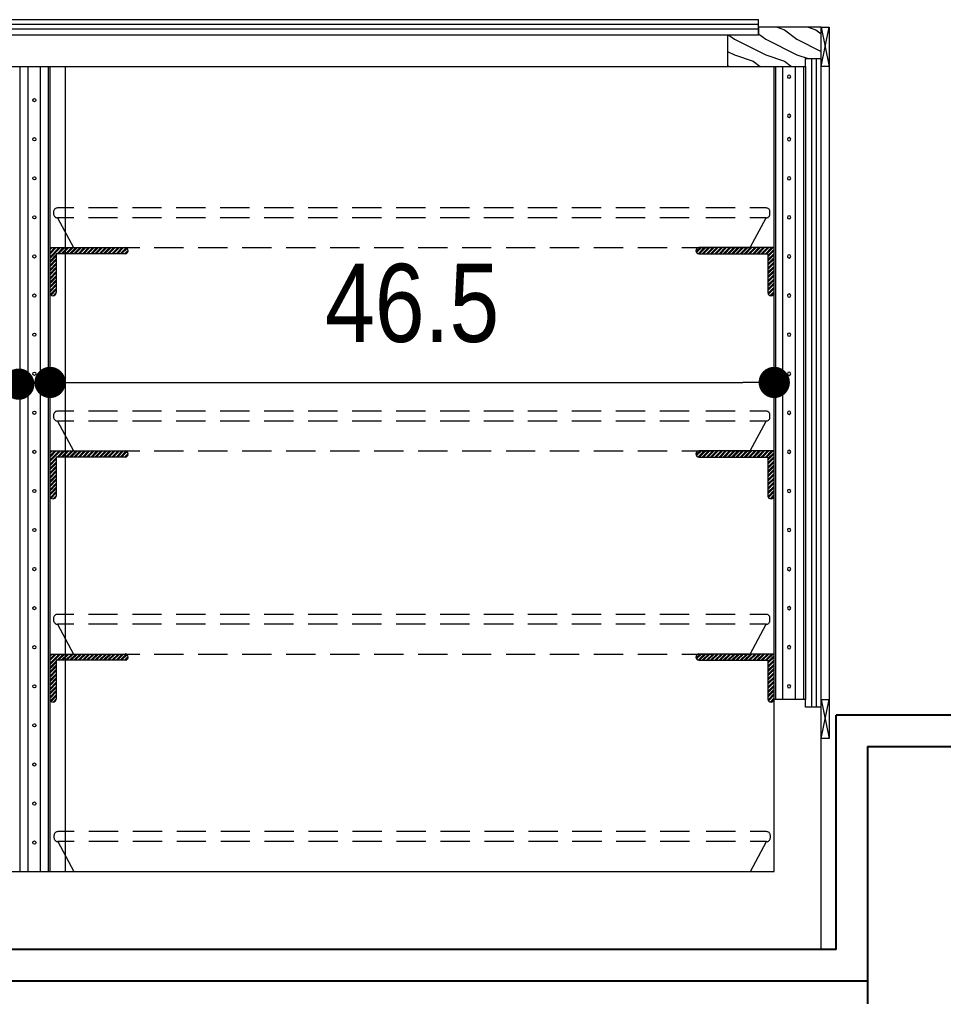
# Model space of a CAD drawing. Header units: millimetres. Extents: x 106699 to 122058, y 158555 to 162844.
# Drawn here: x 110039.1 to 110127.8, y 160929.9 to 161023.6 of the extents above; entities that cross this region are included whole.
import ezdxf

# ---------------------------------------------------------------- set-up
doc = ezdxf.new("R2010")
doc.units = ezdxf.units.MM
doc.layers.add('katman 1', color=7, linetype='Continuous')
doc.layers.add('S2000-002 Çizgi', color=7, linetype='Continuous')
for name, color, linetype, lineweight in [('no3_ahsap kesit on', 40, 'Continuous', 20), ('no3_ahşap gorunus on kalın', 36, 'Continuous', 15), ('no3_cam kesit on', 131, 'Continuous', 18), ('no3_led doseme', 50, 'FENCELINE5', 0), ('no3_paslanmaz kesit on', 153, 'Continuous', 20), ('no3_ölçü tefriş', 252, 'Continuous', 0)]:
    doc.layers.add(name, color=color, linetype=linetype, lineweight=lineweight)
doc.styles.add('BE', font='ARIALN.TTF')
doc.linetypes.add('FENCELINE5', pattern='A,8,-1,[148,AAA.SHX,S=1,R=0,X=0,Y=0],-1', length=10)
doc.dimstyles.new('Copy of BE-50', dxfattribs={"dimscale": 100, "dimtxt": 0.05, "dimasz": 0.02, "dimexe": 0.025, "dimexo": 0, "dimgap": 0.025, "dimtad": 1, "dimdec": 1, "dimrnd": 0.5, "dimdsep": 46, "dimtxsty": 'BE', "dimblk": 'DOT', "dimcen": 0.5, "dimdle": 0.025, "dimse1": 1, "dimse2": 1, "dimclrd": 256, "dimclre": 256, "dimclrt": 256, "dimadec": 0, "dimazin": 2, "dimtm": 1e-09, "dimtfac": 1, "dimtdec": 1, "dimtix": 1, "dimtmove": 2, "dimatfit": 0, "dimldrblk": 'DOT', "dimfxl": 0.5, "dimfxlon": 1, "dimtolj": 1, "dimlwd": 9, "dimlwe": 0, "dimarcsym": 0})

# ---------------------------------------------------------------- blocks, each defined once
blk = doc.blocks.new('ttt')
at = {"layer": 'katman 1', "lineweight": 0}
for points in [[(13503.101, -9060.447), (13502.068, -9060.447), (13502.023, -9060.453), (13501.985, -9060.464), (13501.941, -9060.48), (13501.907, -9060.508), (13501.874, -9060.536), (13501.847, -9060.574), (13501.83, -9060.613), (13501.819, -9060.657), (13501.813, -9060.701), (13501.813, -9060.829), (13501.819, -9060.873), (13501.83, -9060.917), (13501.847, -9060.956), (13501.874, -9060.994), (13501.907, -9061.022), (13501.941, -9061.05), (13501.985, -9061.066), (13502.023, -9061.077), (13502.068, -9061.083)], [(13505.914, -9060.447), (13504.041, -9060.447)], [(13508.727, -9060.447), (13506.854, -9060.447)], [(13511.54, -9060.447), (13509.666, -9060.447)], [(13514.353, -9060.447), (13512.479, -9060.447)], [(13517.166, -9060.447), (13515.292, -9060.447)], [(13519.979, -9060.447), (13518.105, -9060.447)], [(13522.792, -9060.447), (13520.918, -9060.447)], [(13525.605, -9060.447), (13523.731, -9060.447)], [(13528.418, -9060.447), (13526.544, -9060.447)], [(13531.23, -9060.447), (13529.351, -9060.447)], [(13534.043, -9060.447), (13532.164, -9060.447)], [(13536.856, -9060.447), (13534.977, -9060.447)], [(13539.669, -9060.447), (13537.79, -9060.447)], [(13542.482, -9060.447), (13540.603, -9060.447)], [(13545.422, -9060.447), (13543.549, -9060.447)], [(13544.958, -9062.989), (13546.378, -9062.989), (13547.395, -9061.083), (13547.439, -9061.077), (13547.484, -9061.066), (13547.522, -9061.05), (13547.561, -9061.022), (13547.589, -9060.994), (13547.616, -9060.956), (13547.633, -9060.917), (13547.644, -9060.873), (13547.649, -9060.829), (13547.649, -9060.701), (13547.644, -9060.657), (13547.633, -9060.613), (13547.616, -9060.574), (13547.589, -9060.536), (13547.561, -9060.508), (13547.522, -9060.48), (13547.484, -9060.464), (13547.439, -9060.453), (13547.395, -9060.447), (13546.362, -9060.447)], [(13503.101, -9061.083), (13502.068, -9061.083), (13503.085, -9062.989), (13504.51, -9062.989)], [(13505.914, -9061.083), (13504.041, -9061.083)], [(13508.727, -9061.083), (13506.854, -9061.083)], [(13511.54, -9061.083), (13509.666, -9061.083)], [(13514.353, -9061.083), (13512.479, -9061.083)], [(13517.166, -9061.083), (13515.292, -9061.083)], [(13519.979, -9061.083), (13518.105, -9061.083)], [(13522.792, -9061.083), (13520.918, -9061.083)], [(13525.605, -9061.083), (13523.731, -9061.083)], [(13528.418, -9061.083), (13526.544, -9061.083)], [(13531.23, -9061.083), (13529.351, -9061.083)], [(13534.043, -9061.083), (13532.164, -9061.083)], [(13536.856, -9061.083), (13534.977, -9061.083)], [(13539.669, -9061.083), (13537.79, -9061.083)], [(13542.482, -9061.083), (13540.603, -9061.083)], [(13545.422, -9061.083), (13543.549, -9061.083)], [(13547.395, -9061.083), (13546.362, -9061.083)], [(13505.444, -9062.989), (13507.323, -9062.989)], [(13508.257, -9062.989), (13510.136, -9062.989)], [(13511.07, -9062.989), (13512.949, -9062.989)], [(13513.883, -9062.989), (13515.762, -9062.989)], [(13516.696, -9062.989), (13518.575, -9062.989)], [(13519.509, -9062.989), (13521.382, -9062.989)], [(13522.322, -9062.989), (13524.195, -9062.989)], [(13525.135, -9062.989), (13527.008, -9062.989)], [(13527.948, -9062.989), (13529.821, -9062.989)], [(13530.761, -9062.989), (13532.634, -9062.989)], [(13533.574, -9062.989), (13535.447, -9062.989)], [(13536.387, -9062.989), (13538.26, -9062.989)], [(13539.2, -9062.989), (13541.073, -9062.989)], [(13542.012, -9062.989), (13543.886, -9062.989)]]:
    blk.add_lwpolyline(points, dxfattribs=at)
blk = doc.blocks.new('f2222')
at = {"layer": 'no3_paslanmaz kesit on'}
for points in [[(13500.73, -9063.028), (13500.769, -9062.989)], [(13500.73, -9063.299), (13501.04, -9062.989)], [(13500.73, -9063.57), (13501.311, -9062.989)], [(13500.73, -9063.116), (13500.857, -9062.989)], [(13500.73, -9063.387), (13501.128, -9062.989)], [(13500.73, -9063.658), (13501.399, -9062.989)], [(13500.73, -9065.885), (13500.73, -9062.989), (13505.544, -9062.989)], [(13500.73, -9063.835), (13501.128, -9063.437)], [(13500.73, -9063.929), (13501.128, -9063.525)], [(13501.128, -9063.387), (13501.128, -9065.885)], [(13505.544, -9063.387), (13501.128, -9063.387)], [(13501.178, -9063.387), (13501.576, -9062.989)], [(13501.266, -9063.387), (13501.67, -9062.989)], [(13501.449, -9063.387), (13501.847, -9062.989)], [(13501.537, -9063.387), (13501.935, -9062.989)], [(13501.714, -9063.387), (13502.117, -9062.989)], [(13501.808, -9063.387), (13502.206, -9062.989)], [(13501.985, -9063.387), (13502.388, -9062.989)], [(13502.073, -9063.387), (13502.477, -9062.989)], [(13502.256, -9063.387), (13502.654, -9062.989)], [(13502.344, -9063.387), (13502.747, -9062.989)], [(13502.526, -9063.387), (13502.924, -9062.989)], [(13502.615, -9063.387), (13503.013, -9062.989)], [(13502.797, -9063.387), (13503.195, -9062.989)], [(13502.886, -9063.387), (13503.284, -9062.989)], [(13503.062, -9063.387), (13503.466, -9062.989)], [(13503.156, -9063.387), (13503.554, -9062.989)], [(13503.333, -9063.387), (13503.731, -9062.989)], [(13503.422, -9063.387), (13503.825, -9062.989)], [(13503.604, -9063.387), (13504.002, -9062.989)], [(13503.692, -9063.387), (13504.09, -9062.989)], [(13503.875, -9063.387), (13504.273, -9062.989)], [(13503.963, -9063.387), (13504.361, -9062.989)], [(13504.14, -9063.387), (13504.544, -9062.989)], [(13504.234, -9063.387), (13504.632, -9062.989)], [(13504.411, -9063.387), (13504.809, -9062.989)], [(13504.499, -9063.387), (13504.903, -9062.989)], [(13504.682, -9063.387), (13505.08, -9062.989)], [(13504.77, -9063.387), (13505.168, -9062.989)], [(13504.952, -9063.387), (13505.35, -9062.989)], [(13505.041, -9063.387), (13505.439, -9062.989)], [(13505.218, -9063.387), (13505.605, -9063)], [(13505.312, -9063.387), (13505.66, -9063.039)], [(13505.489, -9063.387), (13505.726, -9063.15)], [(13505.588, -9063.382), (13505.721, -9063.244)], [(13542.068, -9063.232), (13542.317, -9062.989)], [(13542.096, -9063.299), (13542.405, -9062.989)], [(13542.195, -9063.376), (13542.582, -9062.989)], [(13547.064, -9065.885), (13547.064, -9062.989), (13542.245, -9062.989)], [(13542.245, -9063.387), (13546.66, -9063.387)], [(13542.273, -9063.387), (13542.676, -9062.989)], [(13542.455, -9063.387), (13542.853, -9062.989)], [(13542.543, -9063.387), (13542.941, -9062.989)], [(13542.72, -9063.387), (13543.124, -9062.989)], [(13542.814, -9063.387), (13543.212, -9062.989)], [(13542.991, -9063.387), (13543.394, -9062.989)], [(13543.079, -9063.387), (13543.483, -9062.989)], [(13543.262, -9063.387), (13543.66, -9062.989)], [(13543.35, -9063.387), (13543.754, -9062.989)], [(13543.533, -9063.387), (13543.93, -9062.989)], [(13543.621, -9063.387), (13544.019, -9062.989)], [(13543.798, -9063.387), (13544.201, -9062.989)], [(13543.892, -9063.387), (13544.29, -9062.989)], [(13544.069, -9063.387), (13544.472, -9062.989)], [(13544.157, -9063.387), (13544.56, -9062.989)], [(13544.339, -9063.387), (13544.737, -9062.989)], [(13544.428, -9063.387), (13544.831, -9062.989)], [(13544.61, -9063.387), (13545.008, -9062.989)], [(13544.699, -9063.387), (13545.097, -9062.989)], [(13544.875, -9063.387), (13545.279, -9062.989)], [(13544.969, -9063.387), (13545.367, -9062.989)], [(13545.146, -9063.387), (13545.55, -9062.989)], [(13545.235, -9063.387), (13545.638, -9062.989)], [(13545.417, -9063.387), (13545.815, -9062.989)], [(13545.505, -9063.387), (13545.909, -9062.989)], [(13545.688, -9063.387), (13546.086, -9062.989)], [(13545.776, -9063.387), (13546.174, -9062.989)], [(13545.953, -9063.387), (13546.357, -9062.989)], [(13546.047, -9063.387), (13546.445, -9062.989)], [(13546.224, -9063.387), (13546.627, -9062.989)], [(13546.312, -9063.387), (13546.716, -9062.989)], [(13546.495, -9063.387), (13546.893, -9062.989)], [(13546.583, -9063.387), (13546.987, -9062.989)], [(13546.66, -9063.487), (13547.064, -9063.089)], [(13546.66, -9063.581), (13547.064, -9063.177)], [(13546.66, -9063.757), (13547.064, -9063.36)], [(13546.66, -9063.387), (13546.66, -9065.885)], [(13546.66, -9063.846), (13547.064, -9063.448)], [(13500.73, -9064.106), (13501.128, -9063.708)], [(13500.73, -9064.194), (13501.128, -9063.796)], [(13500.73, -9064.376), (13501.128, -9063.973)], [(13500.73, -9064.465), (13501.128, -9064.067)], [(13546.66, -9064.028), (13547.064, -9063.625)], [(13546.66, -9064.117), (13547.064, -9063.719)], [(13546.66, -9064.299), (13547.064, -9063.896)], [(13546.66, -9064.388), (13547.064, -9063.984)], [(13546.66, -9064.564), (13547.064, -9064.166)], [(13500.73, -9064.647), (13501.128, -9064.244)], [(13500.73, -9064.736), (13501.128, -9064.332)], [(13500.73, -9064.913), (13501.128, -9064.515)], [(13500.73, -9065.006), (13501.128, -9064.603)], [(13500.73, -9065.183), (13501.128, -9064.785)], [(13546.66, -9064.658), (13547.064, -9064.255)], [(13546.66, -9064.835), (13547.064, -9064.437)], [(13546.66, -9064.924), (13547.064, -9064.526)], [(13546.66, -9065.106), (13547.064, -9064.708)], [(13500.73, -9065.272), (13501.128, -9064.874)], [(13500.73, -9065.454), (13501.128, -9065.056)], [(13500.73, -9065.543), (13501.128, -9065.145)], [(13500.73, -9065.725), (13501.128, -9065.321)], [(13500.73, -9065.813), (13501.128, -9065.415)], [(13546.66, -9065.194), (13547.064, -9064.796)], [(13546.66, -9065.377), (13547.064, -9064.973)], [(13546.66, -9065.465), (13547.064, -9065.067)], [(13546.66, -9065.642), (13547.064, -9065.244)], [(13546.66, -9065.736), (13547.064, -9065.333)], [(13500.752, -9065.968), (13501.128, -9065.592)], [(13500.797, -9066.018), (13501.128, -9065.681)], [(13500.924, -9066.068), (13501.128, -9065.863)], [(13546.666, -9065.907), (13547.064, -9065.515)], [(13546.694, -9065.974), (13547.064, -9065.603)], [(13546.793, -9066.056), (13547.064, -9065.786)], [(13546.87, -9066.068), (13547.064, -9065.874)], [(13500.73, -9076.026), (13500.769, -9075.987)], [(13500.73, -9076.297), (13501.04, -9075.987)], [(13500.73, -9076.568), (13501.311, -9075.987)], [(13500.73, -9076.114), (13500.857, -9075.987)], [(13500.73, -9076.385), (13501.128, -9075.987)], [(13500.73, -9076.656), (13501.399, -9075.987)], [(13500.73, -9078.883), (13500.73, -9075.987), (13505.544, -9075.987)], [(13501.178, -9076.385), (13501.576, -9075.987)], [(13501.266, -9076.385), (13501.67, -9075.987)], [(13501.449, -9076.385), (13501.847, -9075.987)], [(13501.537, -9076.385), (13501.935, -9075.987)], [(13501.714, -9076.385), (13502.117, -9075.987)], [(13501.808, -9076.385), (13502.206, -9075.987)], [(13501.985, -9076.385), (13502.388, -9075.987)], [(13502.073, -9076.385), (13502.477, -9075.987)], [(13502.256, -9076.385), (13502.654, -9075.987)], [(13502.344, -9076.385), (13502.747, -9075.987)], [(13502.526, -9076.385), (13502.924, -9075.987)], [(13502.615, -9076.385), (13503.013, -9075.987)], [(13502.797, -9076.385), (13503.195, -9075.987)], [(13502.886, -9076.385), (13503.284, -9075.987)], [(13503.062, -9076.385), (13503.466, -9075.987)], [(13503.156, -9076.385), (13503.554, -9075.987)], [(13503.333, -9076.385), (13503.731, -9075.987)], [(13503.422, -9076.385), (13503.825, -9075.987)], [(13503.604, -9076.385), (13504.002, -9075.987)], [(13503.692, -9076.385), (13504.09, -9075.987)], [(13503.875, -9076.385), (13504.273, -9075.987)], [(13503.963, -9076.385), (13504.361, -9075.987)], [(13504.14, -9076.385), (13504.544, -9075.987)], [(13504.234, -9076.385), (13504.632, -9075.987)], [(13504.411, -9076.385), (13504.809, -9075.987)], [(13504.499, -9076.385), (13504.903, -9075.987)], [(13504.682, -9076.385), (13505.08, -9075.987)], [(13504.77, -9076.385), (13505.168, -9075.987)], [(13504.952, -9076.385), (13505.35, -9075.987)], [(13505.041, -9076.385), (13505.439, -9075.987)], [(13505.218, -9076.385), (13505.605, -9075.998)], [(13505.312, -9076.385), (13505.66, -9076.037)], [(13542.068, -9076.231), (13542.317, -9075.987)], [(13542.096, -9076.297), (13542.405, -9075.987)], [(13542.195, -9076.374), (13542.582, -9075.987)], [(13547.064, -9078.883), (13547.064, -9075.987), (13542.245, -9075.987)], [(13542.273, -9076.385), (13542.676, -9075.987)], [(13542.455, -9076.385), (13542.853, -9075.987)], [(13542.543, -9076.385), (13542.941, -9075.987)], [(13542.72, -9076.385), (13543.124, -9075.987)], [(13542.814, -9076.385), (13543.212, -9075.987)], [(13542.991, -9076.385), (13543.394, -9075.987)], [(13543.079, -9076.385), (13543.483, -9075.987)], [(13543.262, -9076.385), (13543.66, -9075.987)], [(13543.35, -9076.385), (13543.754, -9075.987)], [(13543.533, -9076.385), (13543.93, -9075.987)], [(13543.621, -9076.385), (13544.019, -9075.987)], [(13543.798, -9076.385), (13544.201, -9075.987)], [(13543.892, -9076.385), (13544.29, -9075.987)], [(13544.069, -9076.385), (13544.472, -9075.987)], [(13544.157, -9076.385), (13544.56, -9075.987)], [(13544.339, -9076.385), (13544.737, -9075.987)], [(13544.428, -9076.385), (13544.831, -9075.987)], [(13544.61, -9076.385), (13545.008, -9075.987)], [(13544.699, -9076.385), (13545.097, -9075.987)], [(13544.875, -9076.385), (13545.279, -9075.987)], [(13544.969, -9076.385), (13545.367, -9075.987)], [(13545.146, -9076.385), (13545.55, -9075.987)], [(13545.235, -9076.385), (13545.638, -9075.987)], [(13545.417, -9076.385), (13545.815, -9075.987)], [(13545.505, -9076.385), (13545.909, -9075.987)], [(13545.688, -9076.385), (13546.086, -9075.987)], [(13545.776, -9076.385), (13546.174, -9075.987)], [(13545.953, -9076.385), (13546.357, -9075.987)], [(13546.047, -9076.385), (13546.445, -9075.987)], [(13546.224, -9076.385), (13546.627, -9075.987)], [(13546.312, -9076.385), (13546.716, -9075.987)], [(13546.495, -9076.385), (13546.893, -9075.987)], [(13546.583, -9076.385), (13546.987, -9075.987)], [(13500.73, -9076.833), (13501.128, -9076.435)], [(13500.73, -9076.927), (13501.128, -9076.523)], [(13501.128, -9076.385), (13501.128, -9078.883)], [(13505.544, -9076.385), (13501.128, -9076.385)], [(13505.489, -9076.385), (13505.726, -9076.148)], [(13505.588, -9076.38), (13505.721, -9076.242)], [(13542.245, -9076.385), (13546.66, -9076.385)], [(13546.66, -9076.485), (13547.064, -9076.087)], [(13546.66, -9076.579), (13547.064, -9076.175)], [(13546.66, -9076.756), (13547.064, -9076.358)], [(13546.66, -9076.385), (13546.66, -9078.883)], [(13546.66, -9076.844), (13547.064, -9076.446)], [(13546.66, -9077.026), (13547.064, -9076.623)], [(13500.73, -9077.104), (13501.128, -9076.706)], [(13500.73, -9077.192), (13501.128, -9076.794)], [(13500.73, -9077.375), (13501.128, -9076.971)], [(13500.73, -9077.463), (13501.128, -9077.065)], [(13500.73, -9077.645), (13501.128, -9077.242)], [(13546.66, -9077.115), (13547.064, -9076.717)], [(13546.66, -9077.297), (13547.064, -9076.894)], [(13546.66, -9077.386), (13547.064, -9076.982)], [(13546.66, -9077.562), (13547.064, -9077.165)], [(13546.66, -9077.656), (13547.064, -9077.253)], [(13500.73, -9077.734), (13501.128, -9077.33)], [(13500.73, -9077.911), (13501.128, -9077.513)], [(13500.73, -9078.005), (13501.128, -9077.601)], [(13500.73, -9078.181), (13501.128, -9077.783)], [(13500.73, -9078.27), (13501.128, -9077.872)], [(13546.66, -9077.833), (13547.064, -9077.435)], [(13546.66, -9077.922), (13547.064, -9077.524)], [(13546.66, -9078.104), (13547.064, -9077.706)], [(13546.66, -9078.192), (13547.064, -9077.795)], [(13500.73, -9078.452), (13501.128, -9078.054)], [(13500.73, -9078.541), (13501.128, -9078.143)], [(13500.73, -9078.723), (13501.128, -9078.32)], [(13500.73, -9078.811), (13501.128, -9078.413)], [(13546.66, -9078.375), (13547.064, -9077.971)], [(13546.66, -9078.463), (13547.064, -9078.065)], [(13546.66, -9078.64), (13547.064, -9078.242)], [(13546.66, -9078.734), (13547.064, -9078.331)], [(13546.666, -9078.905), (13547.064, -9078.513)], [(13500.752, -9078.966), (13501.128, -9078.59)], [(13500.797, -9079.016), (13501.128, -9078.679)], [(13500.924, -9079.066), (13501.128, -9078.861)], [(13546.694, -9078.972), (13547.064, -9078.601)], [(13546.793, -9079.055), (13547.064, -9078.784)], [(13546.87, -9079.066), (13547.064, -9078.872)], [(13500.73, -9089.03), (13500.769, -9088.991)], [(13500.73, -9089.3), (13501.04, -9088.991)], [(13500.73, -9089.571), (13501.311, -9088.991)], [(13500.73, -9089.118), (13500.857, -9088.991)], [(13500.73, -9089.389), (13501.128, -9088.991)], [(13500.73, -9089.66), (13501.399, -9088.991)], [(13500.73, -9091.887), (13500.73, -9088.991), (13505.544, -9088.991)], [(13501.178, -9089.389), (13501.576, -9088.991)], [(13501.266, -9089.389), (13501.67, -9088.991)], [(13501.449, -9089.389), (13501.847, -9088.991)], [(13501.537, -9089.389), (13501.935, -9088.991)], [(13501.714, -9089.389), (13502.117, -9088.991)], [(13501.808, -9089.389), (13502.206, -9088.991)], [(13501.985, -9089.389), (13502.388, -9088.991)], [(13502.073, -9089.389), (13502.477, -9088.991)], [(13502.256, -9089.389), (13502.654, -9088.991)], [(13502.344, -9089.389), (13502.747, -9088.991)], [(13502.526, -9089.389), (13502.924, -9088.991)], [(13502.615, -9089.389), (13503.013, -9088.991)], [(13502.797, -9089.389), (13503.195, -9088.991)], [(13502.886, -9089.389), (13503.284, -9088.991)], [(13503.062, -9089.389), (13503.466, -9088.991)], [(13503.156, -9089.389), (13503.554, -9088.991)], [(13503.333, -9089.389), (13503.731, -9088.991)], [(13503.422, -9089.389), (13503.825, -9088.991)], [(13503.604, -9089.389), (13504.002, -9088.991)], [(13503.692, -9089.389), (13504.09, -9088.991)], [(13503.875, -9089.389), (13504.273, -9088.991)], [(13503.963, -9089.389), (13504.361, -9088.991)], [(13504.14, -9089.389), (13504.544, -9088.991)], [(13504.234, -9089.389), (13504.632, -9088.991)], [(13504.411, -9089.389), (13504.809, -9088.991)], [(13504.499, -9089.389), (13504.903, -9088.991)], [(13504.682, -9089.389), (13505.08, -9088.991)], [(13504.77, -9089.389), (13505.168, -9088.991)], [(13504.952, -9089.389), (13505.35, -9088.991)], [(13505.041, -9089.389), (13505.439, -9088.991)], [(13505.218, -9089.389), (13505.605, -9089.002)], [(13505.312, -9089.389), (13505.66, -9089.041)], [(13505.489, -9089.389), (13505.726, -9089.151)], [(13542.068, -9089.234), (13542.317, -9088.991)], [(13542.096, -9089.3), (13542.405, -9088.991)], [(13542.195, -9089.378), (13542.582, -9088.991)], [(13547.064, -9091.887), (13547.064, -9088.991), (13542.245, -9088.991)], [(13542.273, -9089.389), (13542.676, -9088.991)], [(13542.455, -9089.389), (13542.853, -9088.991)], [(13542.543, -9089.389), (13542.941, -9088.991)], [(13542.72, -9089.389), (13543.124, -9088.991)], [(13542.814, -9089.389), (13543.212, -9088.991)], [(13542.991, -9089.389), (13543.394, -9088.991)], [(13543.079, -9089.389), (13543.483, -9088.991)], [(13543.262, -9089.389), (13543.66, -9088.991)], [(13543.35, -9089.389), (13543.754, -9088.991)], [(13543.533, -9089.389), (13543.93, -9088.991)], [(13543.621, -9089.389), (13544.019, -9088.991)], [(13543.798, -9089.389), (13544.201, -9088.991)], [(13543.892, -9089.389), (13544.29, -9088.991)], [(13544.069, -9089.389), (13544.472, -9088.991)], [(13544.157, -9089.389), (13544.56, -9088.991)], [(13544.339, -9089.389), (13544.737, -9088.991)], [(13544.428, -9089.389), (13544.831, -9088.991)], [(13544.61, -9089.389), (13545.008, -9088.991)], [(13544.699, -9089.389), (13545.097, -9088.991)], [(13544.875, -9089.389), (13545.279, -9088.991)], [(13544.969, -9089.389), (13545.367, -9088.991)], [(13545.146, -9089.389), (13545.55, -9088.991)], [(13545.235, -9089.389), (13545.638, -9088.991)], [(13545.417, -9089.389), (13545.815, -9088.991)], [(13545.505, -9089.389), (13545.909, -9088.991)], [(13545.688, -9089.389), (13546.086, -9088.991)], [(13545.776, -9089.389), (13546.174, -9088.991)], [(13545.953, -9089.389), (13546.357, -9088.991)], [(13546.047, -9089.389), (13546.445, -9088.991)], [(13546.224, -9089.389), (13546.627, -9088.991)], [(13546.312, -9089.389), (13546.716, -9088.991)], [(13546.495, -9089.389), (13546.893, -9088.991)], [(13546.583, -9089.389), (13546.987, -9088.991)], [(13546.66, -9089.488), (13547.064, -9089.09)], [(13500.73, -9089.837), (13501.128, -9089.439)], [(13500.73, -9089.93), (13501.128, -9089.527)], [(13500.73, -9090.107), (13501.128, -9089.709)], [(13501.128, -9089.389), (13501.128, -9091.887)], [(13505.544, -9089.389), (13501.128, -9089.389)], [(13505.588, -9089.383), (13505.721, -9089.245)], [(13542.245, -9089.389), (13546.66, -9089.389)], [(13546.66, -9089.582), (13547.064, -9089.179)], [(13546.66, -9089.759), (13547.064, -9089.361)], [(13546.66, -9089.389), (13546.66, -9091.887)], [(13546.66, -9089.848), (13547.064, -9089.45)], [(13546.66, -9090.03), (13547.064, -9089.627)], [(13546.66, -9090.118), (13547.064, -9089.72)], [(13500.73, -9090.196), (13501.128, -9089.798)], [(13500.73, -9090.378), (13501.128, -9089.975)], [(13500.73, -9090.467), (13501.128, -9090.069)], [(13500.73, -9090.649), (13501.128, -9090.245)], [(13500.73, -9090.737), (13501.128, -9090.334)], [(13546.66, -9090.301), (13547.064, -9089.897)], [(13546.66, -9090.389), (13547.064, -9089.986)], [(13546.66, -9090.566), (13547.064, -9090.168)], [(13546.66, -9090.66), (13547.064, -9090.257)], [(13500.73, -9090.914), (13501.128, -9090.516)], [(13500.73, -9091.008), (13501.128, -9090.605)], [(13500.73, -9091.185), (13501.128, -9090.787)], [(13500.73, -9091.273), (13501.128, -9090.875)], [(13546.66, -9090.837), (13547.064, -9090.439)], [(13546.66, -9090.925), (13547.064, -9090.527)], [(13546.66, -9091.108), (13547.064, -9090.71)], [(13546.66, -9091.196), (13547.064, -9090.798)], [(13546.66, -9091.378), (13547.064, -9090.975)], [(13500.73, -9091.456), (13501.128, -9091.058)], [(13500.73, -9091.544), (13501.128, -9091.146)], [(13500.73, -9091.727), (13501.128, -9091.323)], [(13500.73, -9091.815), (13501.128, -9091.417)], [(13500.752, -9091.97), (13501.128, -9091.594)], [(13546.66, -9091.467), (13547.064, -9091.069)], [(13546.66, -9091.644), (13547.064, -9091.246)], [(13546.66, -9091.738), (13547.064, -9091.334)], [(13546.666, -9091.909), (13547.064, -9091.517)], [(13546.694, -9091.975), (13547.064, -9091.605)], [(13500.797, -9092.019), (13501.128, -9091.682)], [(13500.924, -9092.069), (13501.128, -9091.865)], [(13546.793, -9092.058), (13547.064, -9091.787)], [(13546.87, -9092.069), (13547.064, -9091.876)]]:
    blk.add_lwpolyline(points, dxfattribs=at)
for points in [[(13505.543, -9063.386), (13505.647, -9063.377), (13505.726, -9063.29), (13505.726, -9063.186), (13505.726, -9063.081), (13505.647, -9062.994), (13505.543, -9062.985)], [(13542.24, -9062.985), (13542.136, -9062.994), (13542.057, -9063.081), (13542.057, -9063.186), (13542.057, -9063.29), (13542.136, -9063.377), (13542.24, -9063.386)], [(13500.726, -9065.883), (13500.737, -9065.985), (13500.824, -9066.062), (13500.927, -9066.062), (13501.029, -9066.062), (13501.116, -9065.985), (13501.127, -9065.883)], [(13546.662, -9065.883), (13546.673, -9065.985), (13546.759, -9066.062), (13546.862, -9066.062), (13546.965, -9066.062), (13547.051, -9065.985), (13547.063, -9065.883)], [(13505.543, -9076.384), (13505.647, -9076.375), (13505.726, -9076.288), (13505.726, -9076.184), (13505.726, -9076.079), (13505.647, -9075.992), (13505.543, -9075.983)], [(13542.24, -9075.983), (13542.136, -9075.992), (13542.057, -9076.079), (13542.057, -9076.184), (13542.057, -9076.288), (13542.136, -9076.375), (13542.24, -9076.384)], [(13500.726, -9078.881), (13500.737, -9078.983), (13500.824, -9079.06), (13500.927, -9079.06), (13501.029, -9079.06), (13501.116, -9078.983), (13501.127, -9078.881)], [(13546.662, -9078.881), (13546.673, -9078.983), (13546.759, -9079.06), (13546.862, -9079.06), (13546.965, -9079.06), (13547.051, -9078.983), (13547.063, -9078.881)], [(13505.543, -9089.388), (13505.647, -9089.379), (13505.726, -9089.291), (13505.726, -9089.187), (13505.726, -9089.083), (13505.647, -9088.996), (13505.543, -9088.986)], [(13542.24, -9088.986), (13542.136, -9088.996), (13542.057, -9089.083), (13542.057, -9089.187), (13542.057, -9089.291), (13542.136, -9089.379), (13542.24, -9089.388)], [(13500.726, -9091.884), (13500.737, -9091.986), (13500.824, -9092.064), (13500.927, -9092.064), (13501.029, -9092.064), (13501.116, -9091.986), (13501.127, -9091.884)], [(13546.662, -9091.884), (13546.673, -9091.986), (13546.759, -9092.064), (13546.862, -9092.064), (13546.965, -9092.064), (13547.051, -9091.986), (13547.063, -9091.884)]]:
    blk.add_open_spline(points, degree=3, knots=[0, 0, 0, 0, 1, 1, 1, 2, 2, 2, 2], dxfattribs=at)
at = {"layer": 'no3_ölçü tefriş'}
for p in [(-0.858, 0), (-0.858, -12.998), (-0.858, -26.002), (-0.832, -39.906)]:
    blk.add_blockref('ttt', p, dxfattribs=at)
blk = doc.blocks.new('_Dot')
at = {"color": 0, "linetype": 'ByBlock', "lineweight": -2}
blk.add_line((-0.5, 0), (-1, 0), dxfattribs=at)
at = {"color": 0, "linetype": 'ByBlock', "const_width": 0.5}
blk.add_lwpolyline([(-0.25, 0, 1), (0.25, 0, 1)], format="xyb", close=True, dxfattribs=at)
blk = doc.blocks.new('*D152')
at = {"layer": 'Defpoints', "color": 0, "transparency": 16777216}
for p in [(117209.965, 160632.074), (117257.398, 160632.074), (117257.398, 160632.074)]:
    blk.add_point(p, dxfattribs=at)
at = {"layer": 'S2000-002 Çizgi', "color": 134, "lineweight": 9, "true_color": 0x00a5a5, "transparency": 16777216}
blk.add_line((117211.965, 160632.074), (117255.398, 160632.074), dxfattribs=at)
at = {"layer": 'S2000-002 Çizgi', "color": 134, "lineweight": 9, "true_color": 0x00a5a5, "transparency": 16777216, "xscale": 2, "yscale": 2, "zscale": 2, "rotation": 180}
blk.add_blockref('_Dot', (117209.965, 160632.074), dxfattribs=at)
at = {"layer": 'S2000-002 Çizgi', "color": 134, "lineweight": 9, "true_color": 0x00a5a5, "transparency": 16777216, "xscale": 2, "yscale": 2, "zscale": 2}
blk.add_blockref('_Dot', (117257.398, 160632.074), dxfattribs=at)
at = {"layer": 'S2000-002 Çizgi', "color": 134, "true_color": 0x00a5a5, "transparency": 16777216, "insert": (117233.682, 160637.117), "char_height": 5, "attachment_point": 5, "style": 'BE'}
blk.add_mtext('\\A1;47.5', dxfattribs=at)
blk = doc.blocks.new('*D153')
at = {"layer": 'Defpoints', "color": 0, "transparency": 16777216}
for p in [(117259.399, 160632.074), (117305.733, 160632.183), (117305.733, 160632.074)]:
    blk.add_point(p, dxfattribs=at)
at = {"layer": 'S2000-002 Çizgi', "color": 134, "lineweight": 9, "true_color": 0x00a5a5, "transparency": 16777216}
blk.add_line((117261.399, 160632.183), (117303.733, 160632.183), dxfattribs=at)
at = {"layer": 'S2000-002 Çizgi', "color": 134, "lineweight": 9, "true_color": 0x00a5a5, "transparency": 16777216, "xscale": 2, "yscale": 2, "zscale": 2, "rotation": 180}
blk.add_blockref('_Dot', (117259.399, 160632.183), dxfattribs=at)
at = {"layer": 'S2000-002 Çizgi', "color": 134, "lineweight": 9, "true_color": 0x00a5a5, "transparency": 16777216, "xscale": 2, "yscale": 2, "zscale": 2}
blk.add_blockref('_Dot', (117305.733, 160632.183), dxfattribs=at)
at = {"layer": 'S2000-002 Çizgi', "color": 134, "true_color": 0x00a5a5, "transparency": 16777216, "insert": (117282.566, 160637.236), "char_height": 5, "attachment_point": 5, "style": 'BE'}
blk.add_mtext('\\A1;46.5', dxfattribs=at)
blk = doc.blocks.new('BB')
for p, q in [((117309.692, 160595.898), (117309.692, 160610.898)), ((117317.692, 160610.898), (117309.692, 160610.898)), ((117311.692, 160608.898), (117317.692, 160608.898)), ((117311.692, 160608.898), (117311.692, 160606.954)), ((117311.692, 160606.954), (117311.692, 160606.898)), ((117311.692, 160606.898), (117311.692, 160593.898)), ((117309.198, 160595.898), (117158.266, 160595.898)), ((117309.692, 160595.898), (117309.198, 160595.898)), ((117155.692, 160593.898), (117311.692, 160593.898)), ((117311.692, 160593.898), (117311.692, 160591.898))]:
    blk.add_line(p, q)
at = {"layer": 'no3_ahsap kesit on'}
for q in [(117308.733, 160611.4), (117158.73, 160595.898)]:
    blk.add_line((117308.733, 160595.898), q, dxfattribs=at)
for points in [[(117304.732, 160654.401), (117304.732, 160655.401)], [(117304.732, 160654.401), (117302.732, 160654.401), (117302.732, 160652.406), (117307.733, 160652.406), (117307.733, 160652.903), (117308.733, 160652.903), (117308.733, 160654.904), (117304.732, 160654.904), (117304.732, 160654.401)], [(117302.837, 160654.401), (117303.185, 160654.141)], [(117304.732, 160654.478), (117305.186, 160654.141)], [(117305.909, 160654.904), (117306.385, 160654.743)], [(117306.385, 160654.743), (117307.186, 160654.141)], [(117307.91, 160654.904), (117308.385, 160654.743)], [(117308.385, 160654.743), (117308.733, 160654.478)], [(117308.733, 160654.904), (117309.236, 160654.904), (117309.236, 160652.406), (117308.733, 160652.406), (117308.733, 160654.904)], [(117308.733, 160652.406), (117309.236, 160654.904)], [(117308.733, 160654.904), (117309.236, 160652.406)], [(117303.185, 160654.141), (117305.186, 160653.141)], [(117305.186, 160654.141), (117307.186, 160653.141)], [(117307.186, 160654.141), (117308.733, 160653.362)], [(117302.732, 160653.362), (117303.185, 160653.141)], [(117303.185, 160653.146), (117304.384, 160652.743)], [(117305.186, 160653.146), (117306.385, 160652.743)], [(117307.186, 160653.146), (117307.91, 160652.903)], [(117302.732, 160652.483), (117302.837, 160652.406)], [(117304.384, 160652.743), (117304.837, 160652.406)], [(117306.385, 160652.743), (117306.838, 160652.406)], [(117308.733, 160611.4), (117307.733, 160611.4), (117307.733, 160611.902), (117305.733, 160611.902)], [(117305.733, 160600.899), (117305.733, 160611.902)], [(117308.733, 160611.4), (117307.733, 160611.4), (117307.733, 160611.902), (117305.733, 160611.902)], [(117308.733, 160611.902), (117309.236, 160611.902), (117309.236, 160609.399), (117308.733, 160609.399), (117308.733, 160611.902)], [(117308.733, 160609.399), (117309.236, 160611.902)], [(117308.733, 160611.902), (117309.236, 160609.399)], [(117161.73, 160600.899), (117305.733, 160600.899)]]:
    blk.add_lwpolyline(points, dxfattribs=at)
blk.add_open_spline([(117306.58, 160651.745), (117306.58, 160651.802), (117306.626, 160651.847), (117306.682, 160651.847), (117306.739, 160651.847), (117306.785, 160651.802), (117306.785, 160651.745), (117306.785, 160651.689), (117306.739, 160651.643), (117306.682, 160651.643), (117306.626, 160651.643), (117306.58, 160651.689), (117306.58, 160651.745)], degree=3, knots=[0, 0, 0, 0, 1, 1, 1, 2, 2, 2, 3, 3, 3, 4, 4, 4, 4], dxfattribs=at)
at = {"layer": 'no3_ahşap gorunus on kalın'}
for points in [[(117164.731, 160652.406), (117302.732, 160652.406)], [(117260.399, 160600.899), (117260.399, 160652.406)], [(117309.236, 160652.406), (117309.236, 160611.902)]]:
    blk.add_lwpolyline(points, dxfattribs=at)
at = {"layer": 'no3_cam kesit on'}
for points in [[(117162.731, 160655.401), (117304.732, 160655.401)], [(117162.731, 160655.103), (117304.732, 160655.103)], [(117162.731, 160654.804), (117304.732, 160654.804)], [(117304.732, 160654.401), (117162.731, 160654.401)], [(117308.137, 160611.4), (117308.137, 160652.903)], [(117308.435, 160611.4), (117308.435, 160652.903)], [(117308.733, 160611.902), (117308.733, 160652.406)]]:
    blk.add_lwpolyline(points, dxfattribs=at)
at = {"layer": 'no3_led doseme', "lineweight": 0}
for points in [[(117257.995, 160600.899), (117257.995, 160652.406)], [(117258.797, 160600.899), (117258.797, 160652.406)], [(117306.282, 160611.902), (117306.282, 160652.406)], [(117307.083, 160611.902), (117307.083, 160652.406)]]:
    blk.add_lwpolyline(points, dxfattribs=at)
for points in [[(117258.498, 160650.242), (117258.498, 160650.298), (117258.452, 160650.344), (117258.396, 160650.344), (117258.34, 160650.344), (117258.294, 160650.298), (117258.294, 160650.242), (117258.294, 160650.185), (117258.34, 160650.14), (117258.396, 160650.14), (117258.452, 160650.14), (117258.498, 160650.185), (117258.498, 160650.242)], [(117306.58, 160649.242), (117306.58, 160649.298), (117306.626, 160649.344), (117306.682, 160649.344), (117306.739, 160649.344), (117306.785, 160649.298), (117306.785, 160649.242), (117306.785, 160649.185), (117306.739, 160649.14), (117306.682, 160649.14), (117306.626, 160649.14), (117306.58, 160649.185), (117306.58, 160649.242)], [(117258.498, 160647.744), (117258.498, 160647.8), (117258.452, 160647.846), (117258.396, 160647.846), (117258.34, 160647.846), (117258.294, 160647.8), (117258.294, 160647.744), (117258.294, 160647.687), (117258.34, 160647.642), (117258.396, 160647.642), (117258.452, 160647.642), (117258.498, 160647.687), (117258.498, 160647.744)], [(117306.58, 160647.744), (117306.58, 160647.8), (117306.626, 160647.846), (117306.682, 160647.846), (117306.739, 160647.846), (117306.785, 160647.8), (117306.785, 160647.744), (117306.785, 160647.687), (117306.739, 160647.642), (117306.682, 160647.642), (117306.626, 160647.642), (117306.58, 160647.687), (117306.58, 160647.744)], [(117258.498, 160645.24), (117258.498, 160645.297), (117258.452, 160645.343), (117258.396, 160645.343), (117258.34, 160645.343), (117258.294, 160645.297), (117258.294, 160645.24), (117258.294, 160645.184), (117258.34, 160645.138), (117258.396, 160645.138), (117258.452, 160645.138), (117258.498, 160645.184), (117258.498, 160645.24)], [(117306.58, 160645.24), (117306.58, 160645.297), (117306.626, 160645.343), (117306.682, 160645.343), (117306.739, 160645.343), (117306.785, 160645.297), (117306.785, 160645.24), (117306.785, 160645.184), (117306.739, 160645.138), (117306.682, 160645.138), (117306.626, 160645.138), (117306.58, 160645.184), (117306.58, 160645.24)], [(117258.498, 160642.742), (117258.498, 160642.799), (117258.452, 160642.845), (117258.396, 160642.845), (117258.34, 160642.845), (117258.294, 160642.799), (117258.294, 160642.742), (117258.294, 160642.686), (117258.34, 160642.64), (117258.396, 160642.64), (117258.452, 160642.64), (117258.498, 160642.686), (117258.498, 160642.742)], [(117306.58, 160642.742), (117306.58, 160642.799), (117306.626, 160642.845), (117306.682, 160642.845), (117306.739, 160642.845), (117306.785, 160642.799), (117306.785, 160642.742), (117306.785, 160642.686), (117306.739, 160642.64), (117306.682, 160642.64), (117306.626, 160642.64), (117306.58, 160642.686), (117306.58, 160642.742)], [(117258.498, 160640.245), (117258.498, 160640.301), (117258.452, 160640.347), (117258.396, 160640.347), (117258.34, 160640.347), (117258.294, 160640.301), (117258.294, 160640.245), (117258.294, 160640.188), (117258.34, 160640.142), (117258.396, 160640.142), (117258.452, 160640.142), (117258.498, 160640.188), (117258.498, 160640.245)], [(117306.58, 160640.245), (117306.58, 160640.301), (117306.626, 160640.347), (117306.682, 160640.347), (117306.739, 160640.347), (117306.785, 160640.301), (117306.785, 160640.245), (117306.785, 160640.188), (117306.739, 160640.142), (117306.682, 160640.142), (117306.626, 160640.142), (117306.58, 160640.188), (117306.58, 160640.245)], [(117258.498, 160637.741), (117258.498, 160637.798), (117258.452, 160637.843), (117258.396, 160637.843), (117258.34, 160637.843), (117258.294, 160637.798), (117258.294, 160637.741), (117258.294, 160637.685), (117258.34, 160637.639), (117258.396, 160637.639), (117258.452, 160637.639), (117258.498, 160637.685), (117258.498, 160637.741)], [(117306.58, 160637.741), (117306.58, 160637.798), (117306.626, 160637.843), (117306.682, 160637.843), (117306.739, 160637.843), (117306.785, 160637.798), (117306.785, 160637.741), (117306.785, 160637.685), (117306.739, 160637.639), (117306.682, 160637.639), (117306.626, 160637.639), (117306.58, 160637.685), (117306.58, 160637.741)], [(117258.498, 160635.243), (117258.498, 160635.3), (117258.452, 160635.345), (117258.396, 160635.345), (117258.34, 160635.345), (117258.294, 160635.3), (117258.294, 160635.243), (117258.294, 160635.187), (117258.34, 160635.141), (117258.396, 160635.141), (117258.452, 160635.141), (117258.498, 160635.187), (117258.498, 160635.243)], [(117306.58, 160635.243), (117306.58, 160635.3), (117306.626, 160635.345), (117306.682, 160635.345), (117306.739, 160635.345), (117306.785, 160635.3), (117306.785, 160635.243), (117306.785, 160635.187), (117306.739, 160635.141), (117306.682, 160635.141), (117306.626, 160635.141), (117306.58, 160635.187), (117306.58, 160635.243)], [(117258.498, 160632.74), (117258.498, 160632.796), (117258.452, 160632.842), (117258.396, 160632.842), (117258.34, 160632.842), (117258.294, 160632.796), (117258.294, 160632.74), (117258.294, 160632.683), (117258.34, 160632.637), (117258.396, 160632.637), (117258.452, 160632.637), (117258.498, 160632.683), (117258.498, 160632.74)], [(117306.58, 160632.74), (117306.58, 160632.796), (117306.626, 160632.842), (117306.682, 160632.842), (117306.739, 160632.842), (117306.785, 160632.796), (117306.785, 160632.74), (117306.785, 160632.683), (117306.739, 160632.637), (117306.682, 160632.637), (117306.626, 160632.637), (117306.58, 160632.683), (117306.58, 160632.74)], [(117258.498, 160630.242), (117258.498, 160630.298), (117258.452, 160630.344), (117258.396, 160630.344), (117258.34, 160630.344), (117258.294, 160630.298), (117258.294, 160630.242), (117258.294, 160630.185), (117258.34, 160630.14), (117258.396, 160630.14), (117258.452, 160630.14), (117258.498, 160630.185), (117258.498, 160630.242)], [(117306.58, 160630.242), (117306.58, 160630.298), (117306.626, 160630.344), (117306.682, 160630.344), (117306.739, 160630.344), (117306.785, 160630.298), (117306.785, 160630.242), (117306.785, 160630.185), (117306.739, 160630.14), (117306.682, 160630.14), (117306.626, 160630.14), (117306.58, 160630.185), (117306.58, 160630.242)], [(117258.498, 160627.744), (117258.498, 160627.8), (117258.452, 160627.846), (117258.396, 160627.846), (117258.34, 160627.846), (117258.294, 160627.8), (117258.294, 160627.744), (117258.294, 160627.687), (117258.34, 160627.642), (117258.396, 160627.642), (117258.452, 160627.642), (117258.498, 160627.687), (117258.498, 160627.744)], [(117306.58, 160627.744), (117306.58, 160627.8), (117306.626, 160627.846), (117306.682, 160627.846), (117306.739, 160627.846), (117306.785, 160627.8), (117306.785, 160627.744), (117306.785, 160627.687), (117306.739, 160627.642), (117306.682, 160627.642), (117306.626, 160627.642), (117306.58, 160627.687), (117306.58, 160627.744)], [(117258.498, 160625.24), (117258.498, 160625.297), (117258.452, 160625.343), (117258.396, 160625.343), (117258.34, 160625.343), (117258.294, 160625.297), (117258.294, 160625.24), (117258.294, 160625.184), (117258.34, 160625.138), (117258.396, 160625.138), (117258.452, 160625.138), (117258.498, 160625.184), (117258.498, 160625.24)], [(117306.58, 160625.24), (117306.58, 160625.297), (117306.626, 160625.343), (117306.682, 160625.343), (117306.739, 160625.343), (117306.785, 160625.297), (117306.785, 160625.24), (117306.785, 160625.184), (117306.739, 160625.138), (117306.682, 160625.138), (117306.626, 160625.138), (117306.58, 160625.184), (117306.58, 160625.24)], [(117258.498, 160622.742), (117258.498, 160622.799), (117258.452, 160622.845), (117258.396, 160622.845), (117258.34, 160622.845), (117258.294, 160622.799), (117258.294, 160622.742), (117258.294, 160622.686), (117258.34, 160622.64), (117258.396, 160622.64), (117258.452, 160622.64), (117258.498, 160622.686), (117258.498, 160622.742)], [(117306.58, 160622.742), (117306.58, 160622.799), (117306.626, 160622.845), (117306.682, 160622.845), (117306.739, 160622.845), (117306.785, 160622.799), (117306.785, 160622.742), (117306.785, 160622.686), (117306.739, 160622.64), (117306.682, 160622.64), (117306.626, 160622.64), (117306.58, 160622.686), (117306.58, 160622.742)], [(117258.498, 160620.239), (117258.498, 160620.295), (117258.452, 160620.341), (117258.396, 160620.341), (117258.34, 160620.341), (117258.294, 160620.295), (117258.294, 160620.239), (117258.294, 160620.183), (117258.34, 160620.137), (117258.396, 160620.137), (117258.452, 160620.137), (117258.498, 160620.183), (117258.498, 160620.239)], [(117306.58, 160620.239), (117306.58, 160620.295), (117306.626, 160620.341), (117306.682, 160620.341), (117306.739, 160620.341), (117306.785, 160620.295), (117306.785, 160620.239), (117306.785, 160620.183), (117306.739, 160620.137), (117306.682, 160620.137), (117306.626, 160620.137), (117306.58, 160620.183), (117306.58, 160620.239)], [(117258.498, 160617.741), (117258.498, 160617.798), (117258.452, 160617.843), (117258.396, 160617.843), (117258.34, 160617.843), (117258.294, 160617.798), (117258.294, 160617.741), (117258.294, 160617.685), (117258.34, 160617.639), (117258.396, 160617.639), (117258.452, 160617.639), (117258.498, 160617.685), (117258.498, 160617.741)], [(117306.58, 160617.741), (117306.58, 160617.798), (117306.626, 160617.843), (117306.682, 160617.843), (117306.739, 160617.843), (117306.785, 160617.798), (117306.785, 160617.741), (117306.785, 160617.685), (117306.739, 160617.639), (117306.682, 160617.639), (117306.626, 160617.639), (117306.58, 160617.685), (117306.58, 160617.741)], [(117258.498, 160615.243), (117258.498, 160615.3), (117258.452, 160615.345), (117258.396, 160615.345), (117258.34, 160615.345), (117258.294, 160615.3), (117258.294, 160615.243), (117258.294, 160615.187), (117258.34, 160615.141), (117258.396, 160615.141), (117258.452, 160615.141), (117258.498, 160615.187), (117258.498, 160615.243)], [(117306.58, 160615.243), (117306.58, 160615.3), (117306.626, 160615.345), (117306.682, 160615.345), (117306.739, 160615.345), (117306.785, 160615.3), (117306.785, 160615.243), (117306.785, 160615.187), (117306.739, 160615.141), (117306.682, 160615.141), (117306.626, 160615.141), (117306.58, 160615.187), (117306.58, 160615.243)], [(117258.498, 160612.74), (117258.498, 160612.796), (117258.452, 160612.842), (117258.396, 160612.842), (117258.34, 160612.842), (117258.294, 160612.796), (117258.294, 160612.74), (117258.294, 160612.683), (117258.34, 160612.638), (117258.396, 160612.638), (117258.452, 160612.638), (117258.498, 160612.683), (117258.498, 160612.74)], [(117306.58, 160612.74), (117306.58, 160612.796), (117306.626, 160612.842), (117306.682, 160612.842), (117306.739, 160612.842), (117306.785, 160612.796), (117306.785, 160612.74), (117306.785, 160612.683), (117306.739, 160612.638), (117306.682, 160612.638), (117306.626, 160612.638), (117306.58, 160612.683), (117306.58, 160612.74)], [(117258.498, 160610.242), (117258.498, 160610.298), (117258.452, 160610.344), (117258.396, 160610.344), (117258.34, 160610.344), (117258.294, 160610.298), (117258.294, 160610.242), (117258.294, 160610.185), (117258.34, 160610.14), (117258.396, 160610.14), (117258.452, 160610.14), (117258.498, 160610.185), (117258.498, 160610.242)], [(117258.498, 160607.738), (117258.498, 160607.795), (117258.452, 160607.841), (117258.396, 160607.841), (117258.34, 160607.841), (117258.294, 160607.795), (117258.294, 160607.738), (117258.294, 160607.682), (117258.34, 160607.636), (117258.396, 160607.636), (117258.452, 160607.636), (117258.498, 160607.682), (117258.498, 160607.738)], [(117258.498, 160605.24), (117258.498, 160605.297), (117258.452, 160605.343), (117258.396, 160605.343), (117258.34, 160605.343), (117258.294, 160605.297), (117258.294, 160605.24), (117258.294, 160605.184), (117258.34, 160605.138), (117258.396, 160605.138), (117258.452, 160605.138), (117258.498, 160605.184), (117258.498, 160605.24)], [(117258.498, 160602.742), (117258.498, 160602.799), (117258.452, 160602.845), (117258.396, 160602.845), (117258.34, 160602.845), (117258.294, 160602.799), (117258.294, 160602.742), (117258.294, 160602.686), (117258.34, 160602.64), (117258.396, 160602.64), (117258.452, 160602.64), (117258.498, 160602.686), (117258.498, 160602.742)]]:
    blk.add_open_spline(points, degree=3, knots=[0, 0, 0, 0, 1, 1, 1, 2, 2, 2, 3, 3, 3, 4, 4, 4, 4], dxfattribs=at)
at = {"layer": 'no3_paslanmaz kesit on'}
for points in [[(117257.498, 160600.899), (117257.498, 160652.406)], [(117259.3, 160600.899), (117259.3, 160652.406)], [(117259.399, 160600.899), (117259.399, 160652.406)], [(117305.733, 160611.902), (117305.733, 160652.406)], [(117305.733, 160611.902), (117305.733, 160652.406)], [(117305.832, 160611.902), (117305.832, 160652.406)], [(117307.634, 160611.902), (117307.634, 160652.406)], [(117307.733, 160652.406), (117307.733, 160611.902)]]:
    blk.add_lwpolyline(points, dxfattribs=at)
at = {"layer": 'no3_ölçü tefriş'}
blk.add_blockref('f2222', (103758.669, 169703.795), dxfattribs=at)
at = {"layer": 'S2000-002 Çizgi'}
for base, p1, p2, picture, middle in [((117257.398, 160632.074), (117209.965, 160632.074), (117257.398, 160632.074), '*D152', (117233.682, 160637.117)), ((117305.733, 160632.183), (117259.399, 160632.074), (117305.733, 160632.074), '*D153', (117282.566, 160637.236))]:
    dim = blk.add_linear_dim(base=base, p1=p1, p2=p2, dimstyle='Copy of BE-50', dxfattribs=at)
    dim.commit()
    dim.dimension.update_dxf_attribs({"geometry": picture, "text_midpoint": middle})

msp = doc.modelspace()

# ---------------------------------------------------------------- block references
at = {"layer": 'S2000-002 Çizgi', "xscale": 1.5, "yscale": 1.5, "zscale": 1.5}
msp.add_blockref('BB', (-65847.07, -79959.457), dxfattribs=at)

doc.saveas('drawing.dxf')
